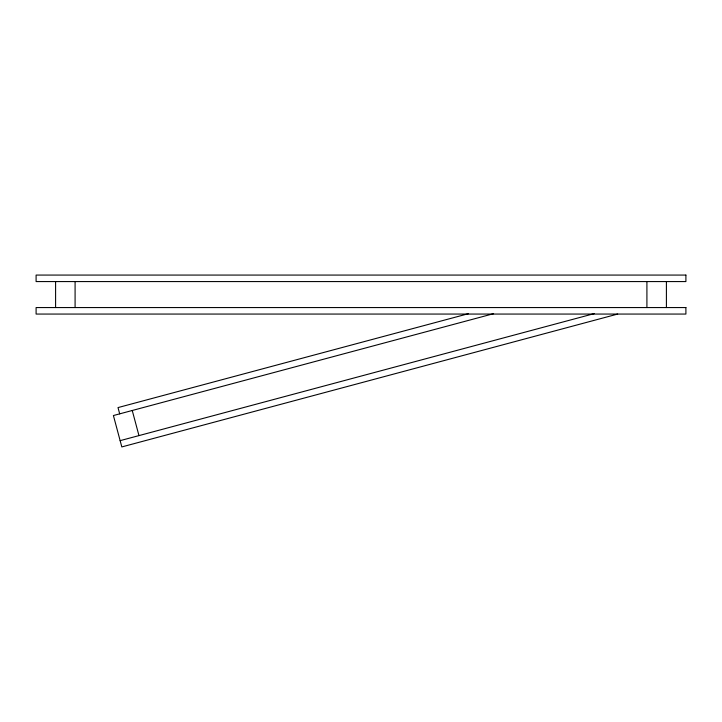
<?xml version="1.0" encoding="UTF-8"?>
<svg xmlns="http://www.w3.org/2000/svg" width="722" height="722" viewBox="0 0 722 722"><rect width="100%" height="100%" fill="white"/><g stroke="black" fill="none" stroke-linecap="round" stroke-linejoin="round"><path stroke-width="1.08" d="M468.506 313.664L118.011 407.587L119.69 413.859M493.568 313.682L113.408 415.538L121.819 446.927L617.671 314.061M120.141 440.646L594.242 313.61M132.243 410.493L138.967 435.601M666.406 281.571L666.406 307.563M646.912 281.571L646.912 307.563M75.088 281.571L75.088 307.563M55.594 281.571L55.594 307.563M685.9 275.073L36.1 275.073L36.1 281.571L685.9 281.571L685.9 275.073M685.9 307.563L36.1 307.563L36.1 314.061L685.9 314.061L685.9 307.563"/></g></svg>
